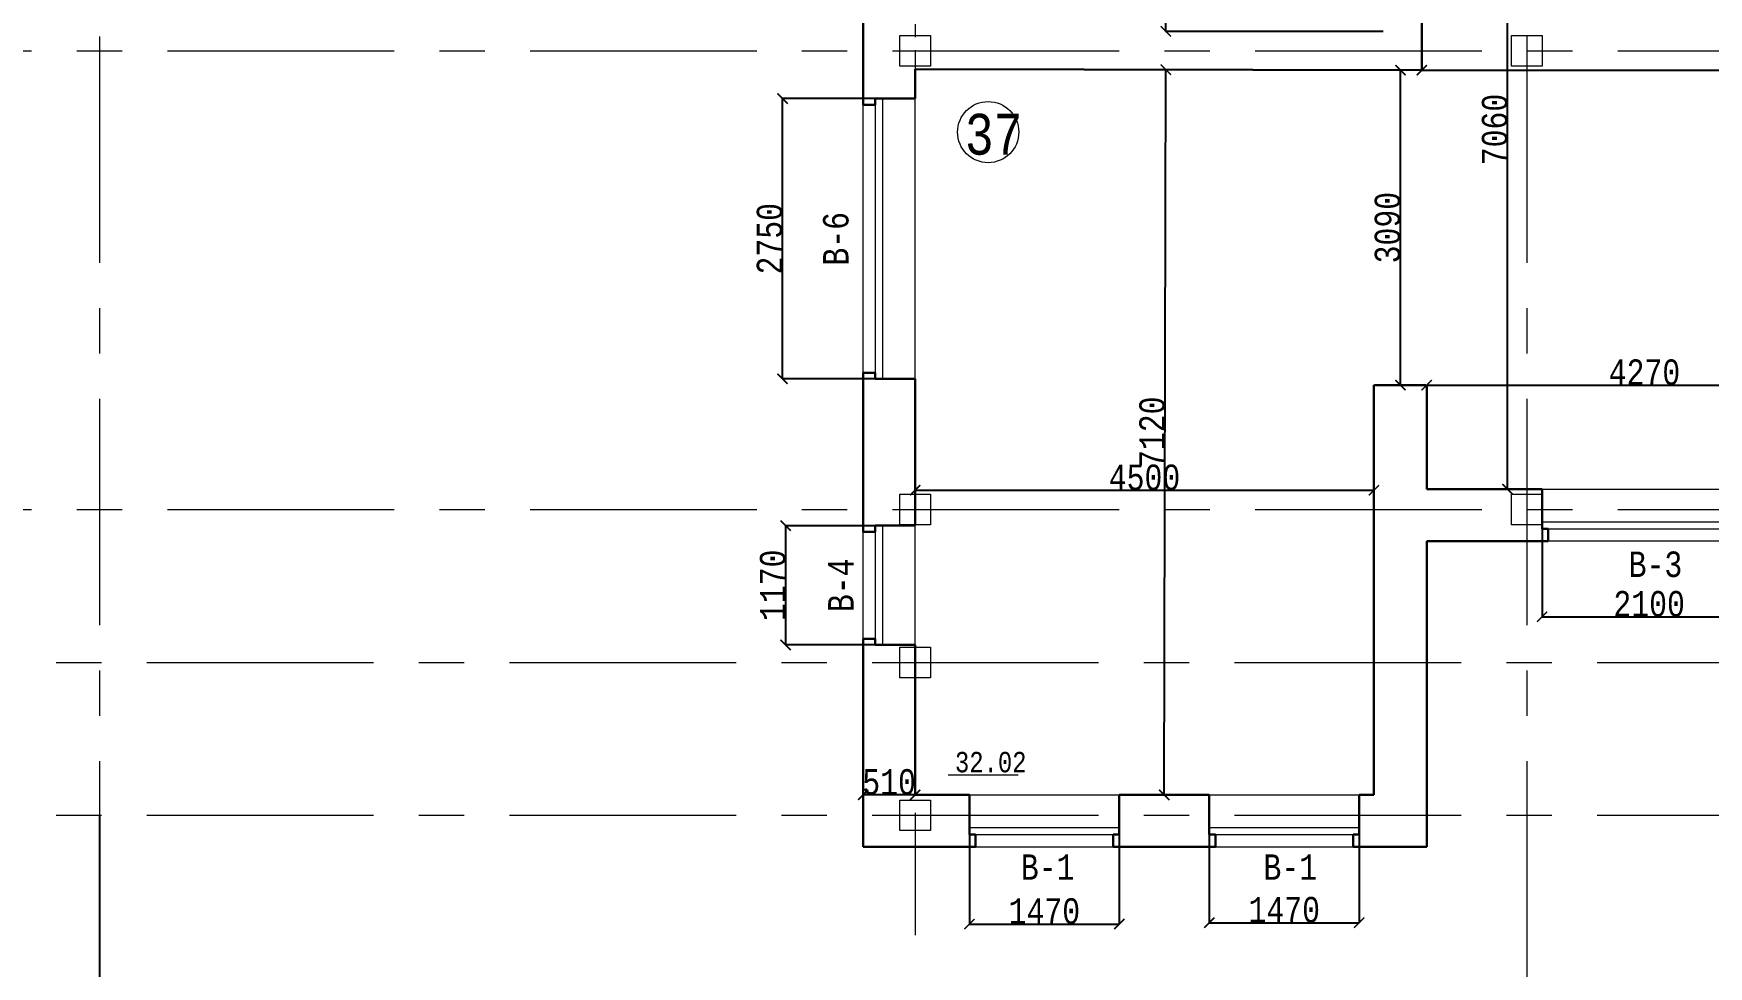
# Model space of a CAD drawing. Header units: millimetres. Extents: x -689206 to 4969298, y -1019800 to 703299.
# Drawn here: x 51796 to 68225, y -239160 to -230004 of the extents above; entities that cross this region are included whole.
import ezdxf

# ---------------------------------------------------------------- set-up
doc = ezdxf.new("R2010")
doc.units = ezdxf.units.MM
doc.linetypes.add('JIS_02_4.0', pattern=[5.5, 4, -1.5])
doc.linetypes.add('осеваяX2', pattern=[101.6, 63.5, -12.7, 12.7, -12.7])
for name, color, linetype, lineweight in [('несущие', 7, 'Continuous', 30), ('ОКНА', 250, 'Continuous', 20), ('РАЗМЕРЫ', 7, 'Continuous', 9), ('сваи', 7, 'JIS_02_4.0', 30), ('стены', 7, 'Continuous', 20)]:
    doc.layers.add(name, color=color, linetype=linetype, lineweight=lineweight)
doc.layers.add('четотам', color=7, linetype='Continuous')
doc.styles.add('Аннотативный', font='isocteur.ttf', dxfattribs={"width": 0.7, "height": 250})
doc.dimstyles.new('Аннотативный', dxfattribs={"dimscale": 0, "dimtxt": 250, "dimasz": 100, "dimexe": 1.25, "dimexo": 0.625, "dimtad": 1, "dimdec": 0, "dimtxsty": 'Аннотативный', "dimblk": 'ARCHTICK', "dimcen": 2.5, "dimadec": 0, "dimazin": 0, "dimtfac": 1, "dimtdec": 0, "dimtmove": 0, "dimatfit": 3, "dimfxl": 1, "dimarcsym": 0})

# ---------------------------------------------------------------- blocks, each defined once
blk = doc.blocks.new('_ArchTick')
at = {"color": 0, "linetype": 'ByBlock', "const_width": 0.15}
blk.add_lwpolyline([(-0.5, -0.5), (0.5, 0.5)], dxfattribs=at)
blk = doc.blocks.new('*D2211')
at = {"layer": 'Defpoints', "color": 0, "lineweight": 15, "transparency": 16777216}
for p in [(69733, -233455), (65461, -234146), (69733, -234146)]:
    blk.add_point(p, dxfattribs=at)
at = {"layer": 'стены', "color": 0, "lineweight": -2, "transparency": 16777216}
for p, q in [((65461, -234145), (65461, -233454)), ((65461, -233455), (69733, -233455)), ((69733, -234145), (69733, -233454))]:
    blk.add_line(p, q, dxfattribs=at)
at = {"layer": 'стены', "color": 0, "lineweight": -2, "transparency": 16777216, "xscale": 100, "yscale": 100, "zscale": 100, "rotation": 180}
blk.add_blockref('_ArchTick', (65461, -233455), dxfattribs=at)
at = {"layer": 'стены', "color": 0, "lineweight": -2, "transparency": 16777216, "xscale": 100, "yscale": 100, "zscale": 100}
blk.add_blockref('_ArchTick', (69733, -233455), dxfattribs=at)
at = {"layer": 'стены', "color": 0, "lineweight": 5, "transparency": 16777216, "insert": (67597, -233329), "char_height": 250, "attachment_point": 5, "style": 'Аннотативный'}
blk.add_mtext('4270', dxfattribs=at)
blk = doc.blocks.new('*D2294')
at = {"layer": 'Defpoints', "color": 0, "lineweight": 15, "transparency": 16777216}
for p in [(62902, -230359), (62902, -230359), (62887, -237476)]:
    blk.add_point(p, dxfattribs=at)
at = {"layer": 'ОКНА', "color": 0, "lineweight": -2, "transparency": 16777216}
for p, q in [((62887, -237476), (62902, -230359)), ((62902, -230359), (62903, -230359)), ((62888, -237476), (62889, -237476))]:
    blk.add_line(p, q, dxfattribs=at)
at = {"layer": 'ОКНА', "color": 0, "lineweight": -2, "transparency": 16777216, "xscale": 100, "yscale": 100, "zscale": 100}
for p, rotation in [((62902, -230359), 89.88563864919588), ((62887, -237476), 269.8856386491959)]:
    blk.add_blockref('_ArchTick', p, dxfattribs=dict(at, rotation=rotation))
at = {"layer": 'ОКНА', "color": 0, "lineweight": 5, "transparency": 16777216, "insert": (62769, -233917), "char_height": 250, "attachment_point": 5, "rotation": 89.8856, "style": 'Аннотативный'}
blk.add_mtext('7120', dxfattribs=at)
blk = doc.blocks.new('*D2295')
at = {"layer": 'Defpoints', "color": 0, "lineweight": 15, "transparency": 16777216}
for p in [(60443, -234113), (64943, -234113), (64943, -234486)]:
    blk.add_point(p, dxfattribs=at)
at = {"layer": 'ОКНА', "color": 0, "lineweight": -2, "transparency": 16777216}
for p, q in [((60443, -234114), (60443, -234488)), ((64943, -234114), (64943, -234488)), ((60443, -234486), (64943, -234486))]:
    blk.add_line(p, q, dxfattribs=at)
at = {"layer": 'ОКНА', "color": 0, "lineweight": -2, "transparency": 16777216, "xscale": 100, "yscale": 100, "zscale": 100, "rotation": 180}
blk.add_blockref('_ArchTick', (60443, -234486), dxfattribs=at)
at = {"layer": 'ОКНА', "color": 0, "lineweight": -2, "transparency": 16777216, "xscale": 100, "yscale": 100, "zscale": 100}
blk.add_blockref('_ArchTick', (64943, -234486), dxfattribs=at)
at = {"layer": 'ОКНА', "color": 0, "lineweight": 5, "transparency": 16777216, "insert": (62693, -234361), "char_height": 250, "attachment_point": 5, "style": 'Аннотативный'}
blk.add_mtext('4500', dxfattribs=at)
blk = doc.blocks.new('*D2271')
at = {"layer": 'Defpoints', "color": 0, "linetype": 'ByBlock', "lineweight": 15, "transparency": 16777216}
for p in [(59143, -230643), (60443, -230643), (60443, -233393)]:
    blk.add_point(p, dxfattribs=at)
at = {"layer": 'РАЗМЕРЫ', "color": 0, "linetype": 'ByBlock', "lineweight": -2, "transparency": 16777216}
for p, q in [((60442, -230643), (59141, -230643)), ((59143, -233393), (59143, -230643)), ((60442, -233393), (59141, -233393))]:
    blk.add_line(p, q, dxfattribs=at)
at = {"layer": 'РАЗМЕРЫ', "color": 0, "linetype": 'ByBlock', "lineweight": -2, "transparency": 16777216, "xscale": 100, "yscale": 100, "zscale": 100}
for p, rotation in [((59143, -230643), 90), ((59143, -233393), 270)]:
    blk.add_blockref('_ArchTick', p, dxfattribs=dict(at, rotation=rotation))
at = {"layer": 'РАЗМЕРЫ', "color": 0, "linetype": 'ByBlock', "lineweight": 5, "transparency": 16777216, "insert": (59017, -232018), "char_height": 250, "attachment_point": 5, "rotation": 90, "style": 'Аннотативный'}
blk.add_mtext('2750', dxfattribs=at)
blk = doc.blocks.new('*D2272')
at = {"layer": 'Defpoints', "color": 0, "linetype": 'ByBlock', "lineweight": 15, "transparency": 16777216}
for p in [(60443, -234834), (59173, -236004), (60443, -236004)]:
    blk.add_point(p, dxfattribs=at)
at = {"layer": 'РАЗМЕРЫ', "color": 0, "linetype": 'ByBlock', "lineweight": -2, "transparency": 16777216}
for p, q in [((60442, -234834), (59172, -234834)), ((59173, -234834), (59173, -236004)), ((60442, -236004), (59172, -236004))]:
    blk.add_line(p, q, dxfattribs=at)
at = {"layer": 'РАЗМЕРЫ', "color": 0, "linetype": 'ByBlock', "lineweight": -2, "transparency": 16777216, "xscale": 100, "yscale": 100, "zscale": 100}
for p, rotation in [((59173, -234834), 90), ((59173, -236004), 270)]:
    blk.add_blockref('_ArchTick', p, dxfattribs=dict(at, rotation=rotation))
at = {"layer": 'РАЗМЕРЫ', "color": 0, "linetype": 'ByBlock', "lineweight": 5, "transparency": 16777216, "insert": (59048, -235419), "char_height": 250, "attachment_point": 5, "rotation": 90, "style": 'Аннотативный'}
blk.add_mtext('1170', dxfattribs=at)
blk = doc.blocks.new('*D2273')
at = {"layer": 'Defpoints', "color": 0, "linetype": 'ByBlock', "lineweight": 15, "transparency": 16777216}
for p in [(60976, -237476), (62446, -237476), (62446, -238743)]:
    blk.add_point(p, dxfattribs=at)
at = {"layer": 'РАЗМЕРЫ', "color": 0, "linetype": 'ByBlock', "lineweight": -2, "transparency": 16777216}
for p, q in [((60976, -237477), (60976, -238744)), ((62446, -237477), (62446, -238744)), ((60976, -238743), (62446, -238743))]:
    blk.add_line(p, q, dxfattribs=at)
at = {"layer": 'РАЗМЕРЫ', "color": 0, "linetype": 'ByBlock', "lineweight": -2, "transparency": 16777216, "xscale": 100, "yscale": 100, "zscale": 100, "rotation": 180}
blk.add_blockref('_ArchTick', (60976, -238743), dxfattribs=at)
at = {"layer": 'РАЗМЕРЫ', "color": 0, "linetype": 'ByBlock', "lineweight": -2, "transparency": 16777216, "xscale": 100, "yscale": 100, "zscale": 100}
blk.add_blockref('_ArchTick', (62446, -238743), dxfattribs=at)
at = {"layer": 'РАЗМЕРЫ', "color": 0, "linetype": 'ByBlock', "lineweight": 5, "transparency": 16777216, "insert": (61711, -238617), "char_height": 250, "attachment_point": 5, "style": 'Аннотативный'}
blk.add_mtext('1470', dxfattribs=at)
blk = doc.blocks.new('*D2274')
at = {"layer": 'Defpoints', "color": 0, "linetype": 'ByBlock', "lineweight": 15, "transparency": 16777216}
for p in [(63329, -237476), (64799, -237476), (64799, -238730)]:
    blk.add_point(p, dxfattribs=at)
at = {"layer": 'РАЗМЕРЫ', "color": 0, "linetype": 'ByBlock', "lineweight": -2, "transparency": 16777216}
for p, q in [((63329, -237477), (63329, -238731)), ((64799, -237477), (64799, -238731)), ((63329, -238730), (64799, -238730))]:
    blk.add_line(p, q, dxfattribs=at)
at = {"layer": 'РАЗМЕРЫ', "color": 0, "linetype": 'ByBlock', "lineweight": -2, "transparency": 16777216, "xscale": 100, "yscale": 100, "zscale": 100, "rotation": 180}
blk.add_blockref('_ArchTick', (63329, -238730), dxfattribs=at)
at = {"layer": 'РАЗМЕРЫ', "color": 0, "linetype": 'ByBlock', "lineweight": -2, "transparency": 16777216, "xscale": 100, "yscale": 100, "zscale": 100}
blk.add_blockref('_ArchTick', (64799, -238730), dxfattribs=at)
at = {"layer": 'РАЗМЕРЫ', "color": 0, "linetype": 'ByBlock', "lineweight": 5, "transparency": 16777216, "insert": (64064, -238604), "char_height": 250, "attachment_point": 5, "style": 'Аннотативный'}
blk.add_mtext('1470', dxfattribs=at)
blk = doc.blocks.new('*D2324')
at = {"layer": 'Defpoints', "color": 0, "linetype": 'ByBlock', "lineweight": 15, "transparency": 16777216}
for p in [(66593, -234476), (68693, -234476), (68693, -235727)]:
    blk.add_point(p, dxfattribs=at)
at = {"layer": 'РАЗМЕРЫ', "color": 0, "linetype": 'ByBlock', "lineweight": -2, "transparency": 16777216}
for p, q in [((66593, -234477), (66593, -235729)), ((68693, -234477), (68693, -235729)), ((66593, -235727), (68693, -235727))]:
    blk.add_line(p, q, dxfattribs=at)
at = {"layer": 'РАЗМЕРЫ', "color": 0, "linetype": 'ByBlock', "lineweight": -2, "transparency": 16777216, "xscale": 100, "yscale": 100, "zscale": 100, "rotation": 180}
blk.add_blockref('_ArchTick', (66593, -235727), dxfattribs=at)
at = {"layer": 'РАЗМЕРЫ', "color": 0, "linetype": 'ByBlock', "lineweight": -2, "transparency": 16777216, "xscale": 100, "yscale": 100, "zscale": 100}
blk.add_blockref('_ArchTick', (68693, -235727), dxfattribs=at)
at = {"layer": 'РАЗМЕРЫ', "color": 0, "linetype": 'ByBlock', "lineweight": 5, "transparency": 16777216, "insert": (67643, -235602), "char_height": 250, "attachment_point": 5, "style": 'Аннотативный'}
blk.add_mtext('2100', dxfattribs=at)
blk = doc.blocks.new('*D2392')
at = {"layer": 'Defpoints', "color": 0, "linetype": 'ByBlock', "lineweight": 15, "transparency": 16777216}
for p in [(66027, -227416), (66254, -227416), (66027, -234476)]:
    blk.add_point(p, dxfattribs=at)
at = {"layer": 'РАЗМЕРЫ', "color": 0, "linetype": 'ByBlock', "lineweight": -2, "transparency": 16777216}
for p, q in [((66028, -227416), (66256, -227416)), ((66254, -234476), (66254, -227416)), ((66027, -234476), (66255, -234476))]:
    blk.add_line(p, q, dxfattribs=at)
at = {"layer": 'РАЗМЕРЫ', "color": 0, "linetype": 'ByBlock', "lineweight": -2, "transparency": 16777216, "xscale": 100, "yscale": 100, "zscale": 100}
for p, rotation in [((66254, -227416), 89.99630299813984), ((66254, -234476), 269.9963029981398)]:
    blk.add_blockref('_ArchTick', p, dxfattribs=dict(at, rotation=rotation))
at = {"layer": 'РАЗМЕРЫ', "color": 0, "linetype": 'ByBlock', "lineweight": 5, "transparency": 16777216, "insert": (66129, -230946), "char_height": 250, "attachment_point": 5, "rotation": 89.9963, "style": 'Аннотативный'}
blk.add_mtext('7060', dxfattribs=at)
blk = doc.blocks.new('*D2393')
at = {"layer": 'Defpoints', "color": 0, "linetype": 'ByBlock', "lineweight": 15, "transparency": 16777216}
for p in [(59933, -237476), (59933, -237476), (60443, -237476)]:
    blk.add_point(p, dxfattribs=at)
at = {"layer": 'РАЗМЕРЫ', "color": 0, "linetype": 'ByBlock', "lineweight": -2, "transparency": 16777216}
for p, q in [((59933, -237475), (59933, -237475)), ((60443, -237476), (59933, -237476)), ((60443, -237475), (60443, -237475))]:
    blk.add_line(p, q, dxfattribs=at)
at = {"layer": 'РАЗМЕРЫ', "color": 0, "linetype": 'ByBlock', "lineweight": -2, "transparency": 16777216, "xscale": 100, "yscale": 100, "zscale": 100, "rotation": 180}
blk.add_blockref('_ArchTick', (59933, -237476), dxfattribs=at)
at = {"layer": 'РАЗМЕРЫ', "color": 0, "linetype": 'ByBlock', "lineweight": -2, "transparency": 16777216, "xscale": 100, "yscale": 100, "zscale": 100}
blk.add_blockref('_ArchTick', (60443, -237476), dxfattribs=at)
at = {"layer": 'РАЗМЕРЫ', "color": 0, "linetype": 'ByBlock', "lineweight": 9, "transparency": 16777216, "insert": (60188, -237350), "char_height": 250, "attachment_point": 5, "style": 'Аннотативный'}
blk.add_mtext('510', dxfattribs=at)
blk = doc.blocks.new('*D2403')
at = {"layer": 'Defpoints', "color": 0, "lineweight": 15, "ltscale": 150, "transparency": 16777216}
for p in [(62902, -225700), (65043, -225700), (65034, -229983)]:
    blk.add_point(p, dxfattribs=at)
at = {"layer": 'РАЗМЕРЫ', "color": 0, "lineweight": -2, "ltscale": 150, "transparency": 16777216}
for p, q in [((65042, -225700), (62900, -225700)), ((62902, -229983), (62902, -225700)), ((65034, -229983), (62900, -229983))]:
    blk.add_line(p, q, dxfattribs=at)
at = {"layer": 'РАЗМЕРЫ', "color": 0, "lineweight": -2, "ltscale": 150, "transparency": 16777216, "xscale": 100, "yscale": 100, "zscale": 100}
for p, rotation in [((62902, -225700), 90), ((62902, -229983), 270)]:
    blk.add_blockref('_ArchTick', p, dxfattribs=dict(at, rotation=rotation))
at = {"layer": 'РАЗМЕРЫ', "color": 0, "lineweight": 5, "ltscale": 150, "transparency": 16777216, "insert": (62776, -227842), "char_height": 250, "attachment_point": 5, "rotation": 90, "style": 'Аннотативный'}
blk.add_mtext('4280', dxfattribs=at)
blk = doc.blocks.new('*D2404')
at = {"layer": 'Defpoints', "color": 0, "lineweight": 15, "ltscale": 150, "transparency": 16777216}
for p in [(65204, -230364), (65204, -230364), (65198, -233455)]:
    blk.add_point(p, dxfattribs=at)
at = {"layer": 'РАЗМЕРЫ', "color": 0, "lineweight": -2, "ltscale": 150, "transparency": 16777216}
for p, q in [((65204, -233455), (65204, -230364)), ((65205, -230364), (65205, -230364)), ((65198, -233455), (65205, -233455))]:
    blk.add_line(p, q, dxfattribs=at)
at = {"layer": 'РАЗМЕРЫ', "color": 0, "lineweight": -2, "ltscale": 150, "transparency": 16777216, "xscale": 100, "yscale": 100, "zscale": 100}
for p, rotation in [((65204, -230364), 90), ((65204, -233455), 270)]:
    blk.add_blockref('_ArchTick', p, dxfattribs=dict(at, rotation=rotation))
at = {"layer": 'РАЗМЕРЫ', "color": 0, "lineweight": 5, "ltscale": 150, "transparency": 16777216, "insert": (65078, -231909), "char_height": 250, "attachment_point": 5, "rotation": 90, "style": 'Аннотативный'}
blk.add_mtext('3090', dxfattribs=at)
blk = doc.blocks.new('*D2417')
at = {"layer": 'Defpoints', "color": 0, "lineweight": 15, "ltscale": 15000, "transparency": 16777216}
for p in [(65413, -230364), (81713, -230364), (81713, -230364)]:
    blk.add_point(p, dxfattribs=at)
at = {"layer": 'сваи', "color": 0, "lineweight": -2, "ltscale": 15000, "transparency": 16777216}
for p, q in [((65413, -230364), (81713, -230364)), ((65413, -230365), (65413, -230365)), ((81713, -230363), (81713, -230363))]:
    blk.add_line(p, q, dxfattribs=at)
at = {"layer": 'сваи', "color": 0, "lineweight": -2, "ltscale": 15000, "transparency": 16777216, "xscale": 100, "yscale": 100, "zscale": 100, "rotation": 180}
blk.add_blockref('_ArchTick', (65413, -230364), dxfattribs=at)
at = {"layer": 'сваи', "color": 0, "lineweight": -2, "ltscale": 15000, "transparency": 16777216, "xscale": 100, "yscale": 100, "zscale": 100}
blk.add_blockref('_ArchTick', (81713, -230364), dxfattribs=at)
at = {"layer": 'сваи', "color": 0, "lineweight": 5, "ltscale": 15000, "transparency": 16777216, "insert": (73563, -230238), "char_height": 250, "attachment_point": 5, "style": 'Аннотативный'}
blk.add_mtext('16300', dxfattribs=at)
blk = doc.blocks.new('*D2436')
at = {"layer": 'Defpoints', "color": 0, "linetype": 'ByBlock', "lineweight": 15, "ltscale": 35, "transparency": 16777216}
for p in [(49106, -237676), (52443, -237676), (49106, -239818)]:
    blk.add_point(p, dxfattribs=at)
at = {"layer": 'сваи', "color": 0, "linetype": 'ByBlock', "lineweight": -2, "ltscale": 35, "transparency": 16777216}
for p, q in [((49106, -237677), (49106, -239819)), ((52443, -237677), (52443, -239819)), ((52443, -239818), (49106, -239818))]:
    blk.add_line(p, q, dxfattribs=at)
at = {"layer": 'сваи', "color": 0, "linetype": 'ByBlock', "lineweight": -2, "ltscale": 35, "transparency": 16777216, "xscale": 100, "yscale": 100, "zscale": 100, "rotation": 180}
blk.add_blockref('_ArchTick', (49106, -239818), dxfattribs=at)
at = {"layer": 'сваи', "color": 0, "linetype": 'ByBlock', "lineweight": -2, "ltscale": 35, "transparency": 16777216, "xscale": 100, "yscale": 100, "zscale": 100}
blk.add_blockref('_ArchTick', (52443, -239818), dxfattribs=at)
at = {"layer": 'сваи', "color": 0, "linetype": 'ByBlock', "lineweight": 5, "ltscale": 35, "transparency": 16777216, "insert": (50774, -239692), "char_height": 250, "attachment_point": 5, "style": 'Аннотативный'}
blk.add_mtext('3500', dxfattribs=at)

msp = doc.modelspace()

# ---------------------------------------------------------------- linework, layer by layer
at = {"layer": 'несущие', "color": 18, "linetype": 'ByBlock', "lineweight": 30, "true_color": 0x000000}
msp.add_line((60052.7, -233393.1), (60442.7, -233393.1), dxfattribs=at)
at = {"layer": 'несущие', "color": 0}
for p, q in [((66592.7, -234476.1), (65460.8, -234476.1)), ((66592.7, -234476.1), (66592.7, -234866.1)), ((60442.7, -234833.6), (60052.7, -234833.6)), ((66592.7, -234866.1), (66652.7, -234866.1)), ((66652.7, -234866.1), (66652.7, -234986.1)), ((65460.8, -234986.1), (66652.7, -234986.1)), ((60052.7, -235943.6), (59932.7, -235943.6)), ((60052.7, -236003.6), (60052.7, -235943.6)), ((60442.7, -236003.6), (60052.7, -236003.6))]:
    msp.add_line(p, q, dxfattribs=at)
at = {"layer": 'несущие', "lineweight": 30}
for p, q in [((60442.7, -237476.1), (60975.9, -237476.1)), ((62445.9, -237476.1), (63328.8, -237476.1)), ((64798.8, -237476.1), (64942.8, -237476.1)), ((64942.8, -237476.1), (64798.8, -237476.1)), ((59932.7, -237986.1), (61035.9, -237986.1)), ((62385.9, -237986.1), (63388.8, -237986.1)), ((64738.8, -237986.1), (65460.8, -237986.1))]:
    msp.add_line(p, q, dxfattribs=at)
at = {"layer": 'ОКНА', "color": 18, "lineweight": 13, "true_color": 0x000000}
for p, q in [((60122.7, -230643.1), (60122.7, -233393.1)), ((60052.7, -230703.1), (60052.7, -233333.1)), ((60052.7, -234893.6), (60052.7, -236003.6)), ((60122.7, -234833.6), (60122.7, -236003.6)), ((60975.9, -237796.1), (62445.9, -237796.1)), ((61035.9, -237866.1), (62385.9, -237866.1)), ((63328.8, -237796.1), (64798.8, -237796.1)), ((63388.8, -237866.1), (64738.8, -237866.1))]:
    msp.add_line(p, q, dxfattribs=at)
at = {"layer": 'ОКНА', "color": 0, "lineweight": 13}
for p, q in [((66592.7, -234476.1), (68692.7, -234476.1)), ((60442.7, -236003.6), (60442.7, -234826.1)), ((68632.7, -234986.1), (66652.7, -234986.1)), ((60975.9, -237476.1), (62445.9, -237476.1)), ((63328.8, -237476.1), (64798.8, -237476.1)), ((61035.9, -237986.1), (62385.9, -237986.1)), ((63388.8, -237986.1), (64738.8, -237986.1))]:
    msp.add_line(p, q, dxfattribs=at)
at = {"layer": 'ОКНА', "lineweight": 13}
for p, q in [((66592.7, -234796.1), (68692.7, -234796.1)), ((66592.7, -234866.1), (68632.7, -234866.1))]:
    msp.add_line(p, q, dxfattribs=at)
at = {"layer": 'ОКНА', "color": 18, "lineweight": 30, "true_color": 0x000000}
for p, q in [((60975.9, -237866.1), (61035.9, -237866.1)), ((61035.9, -237986.1), (61035.9, -237866.1)), ((62445.9, -237866.1), (62385.9, -237866.1)), ((62385.9, -237866.1), (62385.9, -237986.1)), ((63328.8, -237866.1), (63388.8, -237866.1)), ((63388.8, -237986.1), (63388.8, -237866.1)), ((64798.8, -237866.1), (64738.8, -237866.1)), ((64738.8, -237866.1), (64738.8, -237986.1))]:
    msp.add_line(p, q, dxfattribs=at)
at = {"layer": 'ОКНА', "color": 7, "lineweight": 30, "true_color": 0xffffff}
for p, q in [((61035.9, -237866.1), (61035.9, -237986.1)), ((63388.8, -237866.1), (63388.8, -237986.1))]:
    msp.add_line(p, q, dxfattribs=at)
at = {"layer": 'РАЗМЕРЫ', "lineweight": 30}
for p, q in [((65413.5, -230364), (60442.7, -230354.1)), ((60052.7, -230643.1), (60052.7, -230703.1)), ((60052.7, -230703.1), (59932.7, -230703.1)), ((59932.7, -230703.1), (60052.7, -230703.1)), ((60052.7, -233333.1), (59932.7, -233333.1)), ((60052.7, -233393.1), (60052.7, -233333.1)), ((59932.7, -234893.6), (60052.7, -234893.6)), ((60052.7, -234833.6), (60052.7, -234893.6))]:
    msp.add_line(p, q, dxfattribs=at)
at = {"layer": 'РАЗМЕРЫ', "lineweight": 13}
for p, q in [((60442.7, -233393.1), (60442.7, -230643.1)), ((59932.7, -233333.1), (59932.7, -230703.1)), ((59932.7, -235943.6), (59932.7, -234893.6))]:
    msp.add_line(p, q, dxfattribs=at)
at = {"layer": 'РАЗМЕРЫ'}
msp.add_line((60766.1, -237278.2), (61455.3, -237278.2), dxfattribs=at)
at = {"layer": 'стены', "linetype": 'осеваяX2', "lineweight": 5, "ltscale": 35}
for p, q in [((52442.7, -198028.6), (52442.7, -241531.8)), ((66442.7, -198028.6), (66442.7, -243631.8)), ((42442.7, -230174.1), (108442.7, -230174.1)), ((42442.7, -234676.1), (108442.7, -234676.1)), ((42240.4, -236176.1), (108442.7, -236176.1)), ((42240.4, -237676.1), (108442.7, -237676.1))]:
    msp.add_line(p, q, dxfattribs=at)
at = {"layer": 'стены', "linetype": 'осеваяX2', "lineweight": 5, "ltscale": 10}
msp.add_line((60442.7, -203751.5), (60442.7, -230643.1), dxfattribs=at)
at = {"layer": 'стены', "lineweight": 30}
for p, q in [((65413.5, -229621.8), (65413.5, -230364)), ((59932.7, -229856.6), (59932.7, -230703.1)), ((60442.7, -230354.1), (60442.7, -230643.1)), ((59932.7, -233333.1), (59932.7, -234893.6)), ((60442.7, -233393.1), (60442.7, -234833.6)), ((64942.8, -233455.1), (64942.8, -237476.1)), ((64942.8, -233455.1), (65452.8, -233455.1)), ((65460.8, -234476.1), (65460.8, -233463.1)), ((60442.7, -234833.6), (60052.7, -234833.6)), ((65460.8, -234986.1), (65460.8, -237986.1)), ((59932.7, -235943.6), (59932.7, -237986.1)), ((60442.7, -236003.6), (60442.7, -237476.1))]:
    msp.add_line(p, q, dxfattribs=at)
at = {"layer": 'стены'}
for p, q in [((59932.7, -230703.1), (59932.7, -229856.6)), ((59932.7, -230703.1), (59932.7, -229856.6)), ((59932.7, -236593.6), (59932.7, -236614.1))]:
    msp.add_line(p, q, dxfattribs=at)
at = {"layer": 'стены', "color": 18, "lineweight": 30, "true_color": 0x000000}
for p, q in [((60442.7, -230643.1), (60052.7, -230643.1)), ((60975.9, -237476.1), (60975.9, -237866.1)), ((62445.9, -237866.1), (62445.9, -237476.1)), ((63328.8, -237476.1), (63328.8, -237866.1)), ((64798.8, -237866.1), (64798.8, -237476.1))]:
    msp.add_line(p, q, dxfattribs=at)
at = {"layer": 'стены', "color": 7, "lineweight": 30, "true_color": 0xffffff}
msp.add_line((60052.7, -233393.1), (60442.7, -233393.1), dxfattribs=at)
at = {"layer": 'стены', "color": 1, "linetype": 'осеваяX2', "ltscale": 10}
msp.add_line((60442.7, -233393.1), (60442.7, -233903.6), dxfattribs=at)
at = {"layer": 'стены', "linetype": 'JIS_02_4.0', "lineweight": 18, "ltscale": 300}
msp.add_line((60442.7, -236003.6), (60442.7, -243631.8), dxfattribs=at)
at = {"layer": 'стены', "lineweight": 20}
for points in [[(60292.7, -230024.1), (60592.7, -230024.1), (60592.7, -230324.1), (60292.7, -230324.1)], [(66292.7, -230024.1), (66592.7, -230024.1), (66592.7, -230324.1), (66292.7, -230324.1)], [(60292.7, -234526.1), (60592.7, -234526.1), (60592.7, -234826.1), (60292.7, -234826.1)], [(66292.7, -234526.1), (66592.7, -234526.1), (66592.7, -234826.1), (66292.7, -234826.1)], [(60292.7, -236026.1), (60592.7, -236026.1), (60592.7, -236326.1), (60292.7, -236326.1)], [(60292.7, -237526.1), (60592.7, -237526.1), (60592.7, -237826.1), (60292.7, -237826.1)]]:
    msp.add_lwpolyline(points, close=True, dxfattribs=at)
at = {"layer": 'четотам', "lineweight": 13}
msp.add_circle((61160, -230971.8), 300, dxfattribs=at)

# ---------------------------------------------------------------- texts
at = {"layer": 'РАЗМЕРЫ', "lineweight": 13, "ltscale": 150, "insert": (60932, -230791.9), "char_height": 401.1, "width": 1460, "attachment_point": 1, "style": 'Аннотативный'}
msp.add_mtext('37', dxfattribs=at)
at = {"layer": 'РАЗМЕРЫ', "lineweight": 20, "ltscale": 150, "char_height": 250, "width": 922.913, "attachment_point": 1, "rotation": 90, "style": 'Аннотативный'}
for s, insert in [('В-6', (59540, -232281.8)), ('В-4', (59590, -235681.8))]:
    msp.add_mtext(s, dxfattribs=dict(at, insert=insert))
at = {"layer": 'РАЗМЕРЫ', "lineweight": 20, "ltscale": 150, "char_height": 250, "width": 922.913, "attachment_point": 1, "style": 'Аннотативный'}
for s, insert in [('В-3', (67442, -235087.5)), ('В-1', (61480, -238058.9)), ('В-1', (63860, -238058.9))]:
    msp.add_mtext(s, dxfattribs=dict(at, insert=insert))
at = {"layer": 'РАЗМЕРЫ', "insert": (60834.3, -237054.1), "char_height": 200, "width": 656.117, "attachment_point": 1, "style": 'Аннотативный'}
msp.add_mtext('32.02', dxfattribs=at)

# ---------------------------------------------------------------- dimensions: what is measured, and where the dimension line sits
at = {"layer": 'ОКНА', "lineweight": 5}
dim = msp.add_aligned_dim(p1=(62887.3, -237476.1), p2=(62901.5, -230359), distance=0, text='7120', dimstyle='Аннотативный', dxfattribs=at)
dim.commit()
dim.dimension.update_dxf_attribs({"geometry": '*D2294', "text_midpoint": (62768.8, -233917.3)})
dim = msp.add_aligned_dim(p1=(60442.7, -234113.3), p2=(64942.8, -234113.3), distance=-373, dimstyle='Аннотативный', dxfattribs=at)
dim.commit()
dim.dimension.update_dxf_attribs({"geometry": '*D2295', "text_midpoint": (62692.7, -234360.7)})
at = {"layer": 'РАЗМЕРЫ', "lineweight": 5, "ltscale": 150}
for base, p1, p2, text, picture, middle in [((62901.5, -225700), (65034.2, -229983.3), (65042.8, -225700), '4280', '*D2403', (62775.9, -227841.7)), ((65203.9, -230363.6), (65197.8, -233455.1), (65203.9, -230363.6), '3090', '*D2404', (65078.3, -231909.3))]:
    dim = msp.add_linear_dim(base=base, p1=p1, p2=p2, angle=90, text=text, dimstyle='Аннотативный', dxfattribs=at)
    dim.commit()
    dim.dimension.update_dxf_attribs({"geometry": picture, "text_midpoint": middle})
at = {"layer": 'РАЗМЕРЫ', "linetype": 'ByBlock', "lineweight": 5}
dim = msp.add_aligned_dim(p1=(66026.7, -234476.1), p2=(66027.2, -227416.1), distance=-227.2, dimstyle='Аннотативный', dxfattribs=at)
dim.commit()
dim.dimension.update_dxf_attribs({"geometry": '*D2392', "text_midpoint": (66128.6, -230946.1)})
at = {"layer": 'РАЗМЕРЫ', "color": 18, "linetype": 'ByBlock', "lineweight": 5, "true_color": 0x000000}
for base, p1, p2, picture, middle in [((59142.7, -230643.1), (60442.7, -233393.1), (60442.7, -230643.1), '*D2271', (59017.1, -232018.1)), ((59173.3, -236003.6), (60442.7, -234833.6), (60442.7, -236003.6), '*D2272', (59047.7, -235418.6))]:
    dim = msp.add_linear_dim(base=base, p1=p1, p2=p2, angle=90, dimstyle='Аннотативный', dxfattribs=at)
    dim.commit()
    dim.dimension.update_dxf_attribs({"geometry": picture, "text_midpoint": middle})
for base, p1, p2, picture, middle in [((68692.7, -235727.3), (66592.7, -234476.1), (68692.7, -234476.1), '*D2324', (67642.7, -235601.7)), ((62445.9, -238743), (60975.9, -237476.1), (62445.9, -237476.1), '*D2273', (61710.9, -238617.3)), ((64798.8, -238729.8), (63328.8, -237476.1), (64798.8, -237476.1), '*D2274', (64063.8, -238604.2))]:
    dim = msp.add_linear_dim(base=base, p1=p1, p2=p2, dimstyle='Аннотативный', dxfattribs=at)
    dim.commit()
    dim.dimension.update_dxf_attribs({"geometry": picture, "text_midpoint": middle})
at = {"layer": 'РАЗМЕРЫ', "color": 18, "linetype": 'ByBlock', "lineweight": 9, "true_color": 0x000000}
dim = msp.add_aligned_dim(p1=(60442.7, -237476.1), p2=(59932.7, -237476.1), distance=0, dimstyle='Аннотативный', dxfattribs=at)
dim.commit()
dim.dimension.update_dxf_attribs({"geometry": '*D2393', "text_midpoint": (60187.7, -237350.5)})
at = {"layer": 'сваи', "lineweight": 5, "ltscale": 15000}
dim = msp.add_linear_dim(base=(81712.8, -230364.1), p1=(65413.5, -230364), p2=(81712.8, -230364.1), text='16300', dimstyle='Аннотативный', dxfattribs=at)
dim.commit()
dim.dimension.update_dxf_attribs({"geometry": '*D2417', "text_midpoint": (73563.1, -230238.5)})
at = {"layer": 'сваи', "linetype": 'ByBlock', "lineweight": 5, "ltscale": 35}
dim = msp.add_linear_dim(base=(49106.3, -239817.7), p1=(52442.7, -237676.1), p2=(49106.3, -237676.1), text='3500', dimstyle='Аннотативный', dxfattribs=at)
dim.commit()
dim.dimension.update_dxf_attribs({"geometry": '*D2436', "text_midpoint": (50774.5, -239692)})
at = {"layer": 'стены', "lineweight": 5}
dim = msp.add_linear_dim(base=(69732.8, -233455.1), p1=(65460.8, -234146.1), p2=(69732.8, -234146.1), text='4270', dimstyle='Аннотативный', dxfattribs=at)
dim.commit()
dim.dimension.update_dxf_attribs({"geometry": '*D2211', "text_midpoint": (67596.8, -233329.5)})

doc.saveas('drawing.dxf')
